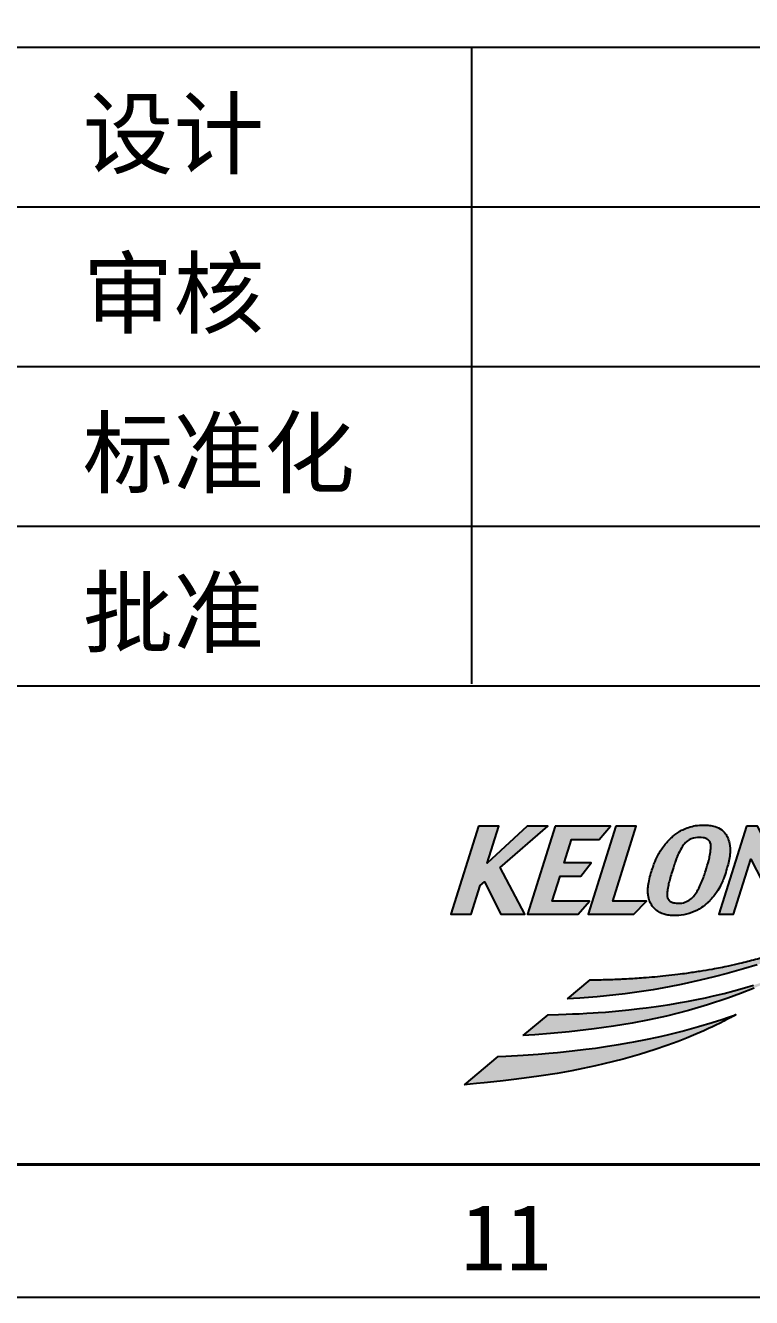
# Model space of a CAD drawing. Header units: millimetres. Extents: x 0 to 87554, y -20854 to 20404.
# Drawn here: x 83005 to 84797, y 0 to 3140 of the extents above; entities that cross this region are included whole.
import ezdxf
from ezdxf.enums import TextEntityAlignment as Align

# ---------------------------------------------------------------- set-up
doc = ezdxf.new("R2010")
doc.units = ezdxf.units.MM
doc.layers.get('0').update_dxf_attribs({"lineweight": 15})
doc.layers.add('FORM', color=7, linetype='Continuous')
doc.styles.add('KEHUA', font='STFANGSO.TTF')

# ---------------------------------------------------------------- blocks, each defined once
blk = doc.blocks.new('KH01-M017S')
at = {"layer": 'FORM'}
h = blk.add_hatch(color=256, dxfattribs=at)
h.paths.add_polyline_path([(368.5767344426358, 16.17058942260883), (370.3576984371321, 17.71697336993429), (369.5886168470715, 17.71697336993429), (368.0864915689335, 16.32490323354477), (368.5255897433562, 17.71697336993429), (367.7528679611751, 17.71697336993429), (366.7149581830836, 14.41113289655095), (367.4874069508551, 14.41113289655095), (367.8253987891576, 15.48890277835062), (367.9830797778031, 15.62601668152183), (368.6003046866099, 14.41113289655095), (369.5034666864085, 14.41113289655095)])
h.paths.add_polyline_path([(371.9969376184417, 16.33627883391773), (370.9767434419991, 16.33627883391773), (371.2571899098775, 17.2199658058762), (372.2976478224527, 17.2199658058762), (372.7219122139877, 17.71697336993429), (370.6423311259477, 17.71697336993429), (369.6032079504848, 14.41113289655095), (371.5034489067657, 14.41113289655095), (371.9323545432544, 14.9034688807219), (370.5291211510303, 14.9034688807219), (370.8205488651356, 15.83481203451311), (371.5997926581977, 15.83481203451311)])
h.paths.add_polyline_path([(373.6838633165171, 17.71697336993429), (372.9124156015787, 17.71697336993429), (371.8743541488147, 14.41113289655095), (373.5987131558541, 14.41113289655095), (374.0686619584894, 14.9034688807219), (372.8024817995683, 14.9034688807219)])
edge = h.paths.add_edge_path()
edge.add_spline(control_points=[(375.013295612619, 17.29459883886921), (375.0463224998612, 17.32446707465306), (375.1239727827024, 17.39344010558125), (375.2634774918815, 17.49411855759354), (375.4419292350758, 17.59615049240483), (375.6616342451771, 17.68537067011493), (375.9187164570858, 17.74683272047287), (376.1679115720308, 17.76707642061319), (376.3944270317406, 17.76009713613803), (376.6132320160159, 17.7254308515312), (376.8495787816446, 17.63416894652073), (377.0245114797199, 17.47234479410781), (377.1326897545568, 17.27554335300647), (377.2051627436167, 17.03713027302865), (377.2205040722229, 16.75180602260389), (377.1848842875534, 16.4656321786174), (377.1307509001217, 16.24214192576255), (377.0567671229583, 16.00954415667684), (376.9879890270768, 15.78817479597274), (376.8824490804036, 15.53895567936888), (376.7703790244213, 15.32830071910757), (376.6287758544822, 15.11787582239003), (376.5009041872518, 14.9659875320508), (376.3335046580742, 14.80199912559146), (376.1114981978435, 14.63025639464195), (375.7756371940795, 14.45446405617349), (375.397106650671, 14.36012062958252), (375.0713230100237, 14.34915604347225), (374.7715194209331, 14.38679740420321), (374.5210498972974, 14.48275980062681), (374.3116409199574, 14.66657718602482), (374.1836238879132, 14.87636002221734), (374.131457840379, 15.09166228563936), (374.1199562483289, 15.27436227268254), (374.1281861061816, 15.45790819270951), (374.1634473603553, 15.68412658157195), (374.2323524755084, 15.9357004830631), (374.3114720474014, 16.1750680085097), (374.40012909506, 16.42607491074614), (374.5102833895571, 16.65420714198262), (374.643321076861, 16.87157328471903), (374.7634456135429, 17.03291651548852), (374.8885369413365, 17.17621884212394), (374.9712309739834, 17.25494323480143), (375.013295612609, 17.29459883888376)], knot_values=[0.1154886055539543, 0.1154886055539543, 0.1154886055539543, 0.1154886055539543, 0.5605636383081835, 1.153892459145897, 1.832032355232405, 2.611744266455378, 3.516972864659416, 4.46419369390759, 5.103196944821049, 5.779442221430983, 6.672949682109188, 7.597719188177465, 8.08864420190748, 8.907146007940094, 10.06709796402211, 10.91608304607772, 11.78487491356564, 12.36210717830736, 13.357194133356, 14.10084303052821, 15.06543130242528, 15.73812490820119, 16.63431925949638, 17.04470947816013, 18.08033902712591, 19.42937772186632, 20.80523694330252, 21.94390847173685, 22.66828139203992, 23.82205839994504, 24.55724525403721, 25.4199311967368, 26.234068460137, 26.74669129682328, 27.24750499957579, 28.06851189533181, 29.03019854086511, 29.85235866461376, 30.58980080420021, 31.69088651322375, 32.37746661011732, 33.13598102585888, 33.69952979672181, 34.27730703661982, 34.27730703661982, 34.27730703661982, 34.27730703661982], degree=3, periodic=0)
edge = h.paths.add_edge_path(flags=16)
edge.add_spline(control_points=[(374.9823987996024, 14.88076801749548), (374.9711413005516, 14.88479235883051), (374.9311285038311, 14.91490452453672), (374.8720379853676, 14.9743939476125), (374.8475375279986, 15.07715148815942), (374.8452115982454, 15.1946609108204), (374.8619757335582, 15.35443264912328), (374.9011000665032, 15.54890085778607), (374.9593910110507, 15.77615537025895), (375.0222205737318, 15.98002824912919), (375.084447268925, 16.18284602203858), (375.1416121484217, 16.35143365400882), (375.2146838386298, 16.54727569328588), (375.3129711456622, 16.77623608523209), (375.4379920620759, 16.99948027025812), (375.6361716936499, 17.20540261845417), (375.8969250756318, 17.3009874745735), (376.154058025626, 17.3007063190862), (376.3578253322557, 17.25166378092854), (376.4990577808767, 17.09892692029098), (376.4881622799203, 16.86703994593518), (376.458745560124, 16.64648250907112), (376.3955613159815, 16.36922166685918), (376.3155265182377, 16.10456810502274), (376.2279679117473, 15.83139502807035), (376.143397429234, 15.60675927991088), (376.0387199084289, 15.37745917161874), (375.9133621536021, 15.16800057216096), (375.761583380734, 14.99356196921235), (375.5704393186952, 14.86428385670297), (375.3504483856477, 14.81475479309802), (375.1757545406672, 14.82261704144412), (375.0726824730364, 14.84475405298326), (375.0201530460263, 14.86090721162509), (374.994916563267, 14.87629315558297), (374.9823987996024, 14.88076801749548)], knot_values=[0, 0, 0, 0, 0.1195519167844599, 0.4927723413588593, 0.8122908196019962, 1.144302624540015, 1.669634641100014, 2.413155441976779, 3.12702664409426, 4.014734995675576, 4.546195416994265, 5.248484442543889, 5.794610676234288, 6.635772158361519, 7.741191483348214, 8.331642392735638, 9.46032267370669, 10.38950396518192, 10.88325304358903, 11.52231225393118, 12.27224938313864, 13.08819834463888, 13.77704613781256, 15.10441241693308, 15.85535850659273, 16.64483606066537, 17.5033703782912, 18.37342237608804, 19.07654980024466, 19.8010924529849, 20.64107303931758, 21.28125329055448, 21.53533951030022, 21.69497547720009, 21.82791109932944, 21.82791109932944, 21.82791109932944, 21.82791109932944], degree=3, periodic=1)
h.paths.add_polyline_path([(378.2398064336276, 17.71697336993429), (377.8291320926728, 17.71697336993429), (376.7900392521424, 14.41113289655095), (377.3367657735671, 14.41113289655095), (377.9890275315247, 16.48370661476065), (379.0498705199689, 14.41113289655095), (379.3800359452125, 14.41113289655095), (380.4178850534354, 17.71697336993429), (379.8722505896476, 17.71697336993429), (379.2550863507095, 15.75770063144637)])
edge = h.paths.add_edge_path()
edge.add_spline(control_points=[(381.8677432397235, 15.06794489465756), (381.846236816149, 15.04864960840496), (381.7888623781346, 14.99717400153895), (381.6801041008157, 14.94560731956608), (381.5657060843096, 14.90350200101193), (381.4620107197179, 14.87886508065458), (381.3668198702317, 14.86537495967241), (381.2668492967914, 14.85998572522294), (381.1522272584916, 14.86460510374991), (381.0343744123074, 14.89085716395675), (380.9291445363997, 14.9462644054388), (380.8509596938102, 15.02122810408082), (380.790561716256, 15.12007028324479), (380.7592658967787, 15.24330734104024), (380.755895403654, 15.36607655181433), (380.7638770281046, 15.47713139094185), (380.7794334666742, 15.59016783828247), (380.8040794400804, 15.71513416747075), (380.8414538418383, 15.86604616926024), (380.8883944563495, 16.02571779804703), (380.9399817846224, 16.18432270291669), (380.994347475922, 16.32775088762492), (381.0442215944231, 16.44091189368919), (381.099678269853, 16.55147808929905), (381.1579707290784, 16.65328323924859), (381.2396442802301, 16.77356495871663), (381.3308724647659, 16.88297622606296), (381.4468417086964, 16.99023861099158), (381.5585885741075, 17.06888541059334), (381.6624682643815, 17.1273208302141), (381.7396259698917, 17.16289088766234), (381.8052659864734, 17.18819382888387), (381.8702994682471, 17.209014060958), (381.942374886954, 17.22729639538738), (382.0271409271081, 17.2424300299831), (382.1093595390585, 17.2503427713873), (382.1728810025115, 17.25198757377075), (382.2132913086753, 17.2516458950322), (382.2459647656269, 17.25087800302481), (382.2977057527914, 17.24853139906145), (382.3676391524814, 17.24233257178457), (382.4329092779053, 17.23173238745494), (382.4883367022176, 17.2192431450967), (382.5356926558579, 17.20617974699962), (382.595800849339, 17.18350467528717), (382.6695169376671, 17.15470096543868), (382.7513243209823, 17.11942960273518), (382.8086853698696, 17.08980669379025), (382.8354276448426, 17.07599620754809)], knot_values=[0, 0, 0, 0, 0.2879520656488577, 0.7681931811365779, 1.18847007169261, 1.507859284730957, 1.831469276497659, 2.148813063872659, 2.507776584345928, 2.976490085024698, 3.343079010801633, 3.682584444573596, 4.047539946652323, 4.486971416437685, 4.936486737034755, 5.271001963376438, 5.599721527002705, 6.076856020658751, 6.544014850178071, 7.153987588151333, 7.740770414234166, 8.211433196130958, 8.687267925705095, 8.976643665425613, 9.448156813616125, 9.859133530926652, 10.42946445784751, 10.86822729165212, 11.43538122480255, 11.79125456349471, 12.05895242633705, 12.28425500256941, 12.49433903248838, 12.74144892262727, 13.02727726914687, 13.3545934489326, 13.56633859651804, 13.66243325873715, 13.75869586005431, 13.89314785278551, 14.18032795103483, 14.46029545746597, 14.55353225470151, 14.74848427403328, 14.95088282364425, 15.19555422224343, 15.54008555573888, 15.84099739767931, 15.84099739767931, 15.84099739767931, 15.84099739767931], degree=3, periodic=0)
edge.add_line((382.8354276448426, 17.07599620754809), (383.0034831810299, 17.60913267839169))
edge.add_spline(control_points=[(383.003483181029, 17.60913267839169), (382.9924206807755, 17.61762470486065), (382.9692210591447, 17.6290700890363), (382.9281195655349, 17.64936364270943), (382.8835620613972, 17.66718325514057), (382.8016164480587, 17.69610834987043), (382.6762961212862, 17.73425415178917), (382.4588571992754, 17.76295787262916), (382.1906313810414, 17.76760263683445), (381.9113363544147, 17.74129808094176), (381.6908589868153, 17.69258401480693), (381.5030654141538, 17.63273676673816), (381.3414324603746, 17.56458364597893), (381.1583047806826, 17.4661709108841), (380.9572924998383, 17.33061155358928), (380.7541079473694, 17.15237226685895), (380.5867141568806, 16.96688059111557), (380.4494369792174, 16.78177874280846), (380.3275660625077, 16.57758846196748), (380.2284901639432, 16.36210661330369), (380.1500882331638, 16.1271488196162), (380.0726655352864, 15.89613320959779), (380.0150641250466, 15.65360445229226), (379.9833886663455, 15.43603538140269), (379.9761921964155, 15.22997371223164), (379.9998288580964, 15.03325053285971), (380.0605117668047, 14.85077684905627), (380.1518416811305, 14.69907472187651), (380.269150585942, 14.57676210221916), (380.3954243385724, 14.4916105516395), (380.5457625214085, 14.42351019259286), (380.7022344418256, 14.38242297288707), (380.8847956464288, 14.35816687895385), (381.0532593835442, 14.35356703404113), (381.2657110097862, 14.36188785311424), (381.4693303321892, 14.38723663945984), (381.6866462705639, 14.43894779509901), (381.866092596385, 14.50560241820222), (382.0373678632232, 14.58835041358589), (382.191531199318, 14.68119881259918), (382.3357410147655, 14.7874617971579), (382.4214811979937, 14.86997914419453), (382.4633393403537, 14.91026390601155)], knot_values=[0, 0, 0, 0, 0.1402524480091927, 0.2551738227253146, 0.4596686238993435, 0.6189727580071853, 1.124621299402975, 1.765822209814775, 2.804515813594687, 3.802105899018692, 4.563715285298667, 5.057591332242911, 5.771685619900797, 6.314074388825031, 7.134584324788388, 8.190570039883191, 9.00821067305813, 9.628746235379428, 10.49238380215141, 11.38158457867048, 11.99394066725183, 12.96839154215276, 13.81712509546224, 14.48268325462306, 15.16414967093461, 15.87377247318487, 16.45164042879676, 17.07463333895794, 17.62807452056524, 18.13310430339255, 18.58798522102569, 19.27306328536009, 19.74156303704238, 20.42776958192533, 20.95494884462608, 21.86730269693905, 22.47418234723677, 23.1850626231002, 23.77669632938897, 24.37412198774197, 24.98262969559578, 25.56307221283483, 25.56307221283483, 25.56307221283483, 25.56307221283483], degree=3, periodic=0)
edge.add_line((382.4633393403537, 14.91026390601155), (382.8649435359448, 16.1887903832062))
edge.add_line((382.8649435359448, 16.1887903832062), (381.6931656926572, 16.1887903832062))
edge.add_line((381.6931656926572, 16.1887903832062), (381.554717052376, 15.74756876338051))
edge.add_line((381.554717052376, 15.74756876338051), (382.0809978280622, 15.74756876338051))
edge.add_line((382.0809978280622, 15.74756876338051), (381.8677432397235, 15.06794489465801))
h = blk.add_hatch(color=256, dxfattribs=at)
edge = h.paths.add_edge_path()
edge.add_line((376.0869251477543, 11.92506339941292), (376.6142798202836, 12.05242786998633))
edge.add_line((376.6142798202836, 12.05242786998679), (377.1026562306488, 12.17984258269462))
edge.add_line((377.1026562306497, 12.17984258269507), (377.7143113105431, 12.35284483823443))
edge.add_line((377.7143113105431, 12.35284483823398), (378.2327175953806, 12.51182447448173))
edge.add_line((378.2327175953815, 12.51182447448173), (378.9289382249444, 12.74456213257599))
edge.add_line((378.9289382249426, 12.7445621325769), (379.4426446086372, 12.93166273612178))
edge.add_line((379.4426446086372, 12.93166273612178), (380.0213648595, 13.15974669335992))
edge.add_line((380.0213648595009, 13.15974669335992), (380.2294346304398, 13.24661836895484))
edge.add_line((380.2294346304398, 13.24661836895484), (380.4216580949924, 13.32932294599686))
edge.add_line((380.4216580949924, 13.32932294599641), (380.6188056029669, 13.416701182824))
edge.add_line((380.6188056029669, 13.416701182824), (380.7950517601239, 13.49710570186107))
edge.add_line((380.7950517601248, 13.49710570186153), (380.8773303733242, 13.53540990143301))
edge.add_line((380.8773303733251, 13.53540990143301), (380.9445215925834, 13.56706307673448))
edge.add_line((380.9445215925825, 13.56706307673494), (381.0049388702391, 13.59581653509713))
edge.add_line((381.0049388702391, 13.59581653509713), (381.1301271223938, 13.65629358474644))
edge.add_line((381.1301271223929, 13.65629358474644), (381.1548137335767, 13.66836515213117))
edge.add_line((381.1548137335767, 13.66836515213117), (381.1758807226815, 13.6787053143812))
edge.add_line((381.1758807226825, 13.6787053143812), (381.1920802306659, 13.68668069594969))
edge.add_line((381.1920802306659, 13.68668069594969), (381.196518892526, 13.68886964904141))
edge.add_line((381.196518892526, 13.68886964904141), (381.2233685646934, 13.70214481139737))
edge.add_spline(control_points=[(381.2233685646925, 13.70214481139737), (381.195292261571, 13.69156928507482), (381.1492797546071, 13.67423771273616), (381.0838241359452, 13.65001830440542), (381.0214037513506, 13.62706380852933), (380.9219422947317, 13.59079424719357), (380.796147540017, 13.54551156749449), (380.6344130927782, 13.48813794265925), (380.4456811919645, 13.42217153888851), (380.2284479986911, 13.34769494439206), (379.9321028231634, 13.2482092390328), (379.60005425075, 13.13997596845365), (379.2089172408796, 13.01725129638271), (378.8371939859644, 12.90526267044788), (378.3877676114871, 12.77604911817934), (377.9733513144256, 12.66463411702716), (377.5410236005182, 12.55743896931244), (377.0980078721241, 12.45575449809076), (376.5992839823002, 12.35788530813807), (376.0729493704912, 12.26869550286119), (375.6417322943289, 12.20505293117367), (375.2099166732751, 12.14882304849107), (374.8072326860947, 12.10268725952938), (374.3769908901259, 12.06028321548411), (373.991141989045, 12.02792328253781), (373.6387314508265, 12.00288066538542), (373.3526353151819, 11.985642198797), (373.0755907234507, 11.97151604950022), (372.8311934632484, 11.96122893067695), (372.562089223391, 11.9527234311231), (372.273400352613, 11.94549851184138), (372.0556726210789, 11.94721337524697), (371.9369351183377, 11.94814857351957)], knot_values=[0, 0, 0, 0, 0.3000192705666684, 0.4916829226449266, 0.6979247573810667, 0.9650915175974397, 1.550362830817019, 2.034885845765565, 2.681180680165287, 3.549636387561467, 4.331320748845616, 5.807152044454398, 7.041975512277475, 8.430640974458171, 9.689296952882408, 11.71821886297013, 12.72147321224227, 14.1433880138615, 16.26314913475046, 17.80269755598594, 19.48147593620672, 20.62165541932324, 22.15720739560881, 23.53443854836483, 24.94477582868447, 26.02909701491666, 27.06736572973552, 27.81086516302046, 28.80312609562018, 29.51342524641171, 30.50328453189552, 31.69060797843848, 31.69060797843848, 31.69060797843848, 31.69060797843848], degree=3, periodic=0)
edge.add_line((371.9369351183377, 11.94814857351957), (371.0892860483627, 11.23461024821563))
edge.add_line((371.0892860483627, 11.23461024821518), (371.5596546950328, 11.25476782196438))
edge.add_line((371.5596546950328, 11.25476782196483), (372.2185229758688, 11.30179744638644))
edge.add_line((372.2185229758688, 11.30179744638644), (373.2656850409057, 11.41528183688661))
edge.add_line((373.2656850409048, 11.41528183688661), (374.3256250598006, 11.5731218056203))
edge.add_line((374.3256250598006, 11.5731218056203), (374.9276046696177, 11.68089248141541))
edge.add_line((374.9276046696186, 11.68089248141541), (375.3695531278172, 11.76825879945545))
edge.add_line((375.3695531278154, 11.76825879945591), (376.0869251477543, 11.92506339941292))
for points in [[(374.8237069946417, 10.58325268641875), (375.6546336194451, 10.79560034558745), (376.3635415849512, 11.0037571471039), (377.128344960458, 11.25805638035536), (377.5991702677557, 11.43079621883408), (378.1154527078797, 11.63509532477792), (378.3773818301215, 11.74490550731934), (378.6152942776062, 11.84834522587153), (378.9249463090036, 11.98837084817478), (378.9959107356726, 12.02133585126376), (379.0912229486539, 12.06613134192412), (379.1447169858238, 12.09153580698876), (379.2188588666731, 12.12706062806592), (379.2504606974826, 12.14231415485392), (379.2773204258719, 12.15533142323784), (379.3549511160554, 12.19322734699335), (379.3621007226448, 12.19673794570872), (379.370874795045, 12.2010509210254), (379.3362001615715, 12.18693660709687), (379.3065078263771, 12.17493331639889), (379.2609850183699, 12.15667762631938), (379.166073366986, 12.11917989635731), (379.0764323002704, 12.08445015591315), (378.9073127868469, 12.02068607850651), (378.7284585600319, 11.95565982084554), (378.5586703365161, 11.8961233752957), (378.239009460518, 11.78953072656896), (378.0933510540399, 11.74322771512243), (377.7472199846397, 11.63856232948092), (377.3554148485528, 11.52865804434532), (376.987957252928, 11.43327577584159), (376.5851408628841, 11.33668053332349), (376.293581262109, 11.2716531129845), (375.9568277897997, 11.20137747096305), (375.6495894319569, 11.14156902671766), (375.3470031491461, 11.086504751333), (374.941771568263, 11.01846127483486), (374.6092336723432, 10.9672903182659), (374.4394302752253, 10.94272607906623), (374.0582148091007, 10.89130971843088), (373.8105205375286, 10.86059468520079), (373.4111119309664, 10.81539193727576), (372.9073877669716, 10.76575760217384), (372.5243545142412, 10.73335449119895), (372.2586561065928, 10.71352585857039), (372.0620480683101, 10.70023119235248), (371.8335492651058, 10.68623941996748), (371.539210586001, 10.67051019916471), (371.2887948401312, 10.65914598247173), (371.0495615770806, 10.65000325710434), (370.7663266923746, 10.64128748382245), (370.367708965462, 10.63224945723005), (369.4295707863803, 9.844906236702627), (369.8771582703048, 9.87985168138539), (370.463421265792, 9.927240991004965), (371.1602594152091, 9.99106869937441), (372.1089442543625, 10.09813008074889), (372.8343169526379, 10.19956305362621), (373.5343906903836, 10.31591412970056), (374.1685938067449, 10.43840740022506)], [(371.2655831302391, 8.527161800927388), (371.6765420231823, 8.607839353412146), (372.1593982715967, 8.710809090088333), (372.4672186738953, 8.781325396222655), (373.195773648983, 8.96445442898721), (373.8108991116915, 9.138304714253536), (374.3988469518472, 9.322591808497691), (374.8372356483997, 9.472557183643403), (375.2565254947012, 9.626854418027051), (375.5774480314267, 9.752634622207552), (375.9305221481081, 9.899236035571448), (376.2256896412036, 10.02881910086535), (376.4019088244859, 10.109400440228), (376.5530007484322, 10.18048981355105), (376.6787880120628, 10.24112536275243), (376.838553279079, 10.32010193743554), (376.9716166686485, 10.3876063039711), (377.0427183932024, 10.42433790172572), (377.1366678048889, 10.47359479625993), (377.1891125919828, 10.501454623678), (377.2364379262999, 10.5268217619855), (377.2740456970769, 10.54713525468105), (377.313042132474, 10.5683453120896), (377.3349134115833, 10.58030683163315), (377.3904143759628, 10.61087478538411), (377.4094495655154, 10.62142999900016), (377.4288929691256, 10.63224945723005), (377.3730844042902, 10.6124640582284), (377.3035789345313, 10.58805746679718), (377.1521538064835, 10.53577583292463), (376.9062412028397, 10.45342206418354), (376.5327763365158, 10.33420316405272), (376.0272961259225, 10.1835899893872), (375.762596822362, 10.10944099262815), (375.407513597409, 10.01486351948597), (375.1663544780931, 9.953729773742907), (374.8536921419145, 9.878088828551881), (374.5346350196414, 9.804993641312194), (374.0515960627945, 9.701924583776417), (373.5951160534241, 9.612612428272314), (373.450578518522, 9.585920200958753), (373.0197025927764, 9.510748296572274), (372.6015964922735, 9.443934162311052), (372.1571930935643, 9.379312800635034), (371.7910486694836, 9.330866680045801), (371.2758253403554, 9.269784472561241), (370.7239403591902, 9.213200179478463), (370.4030897056527, 9.184336685442304), (370.0053731520075, 9.152483993878832), (369.4336838280378, 9.11377924785802), (368.7825410940841, 9.077996657459607), (368.4891271522911, 9.063174979025007), (367.2173046955841, 7.999298497148629), (367.4465809037456, 8.019963478696809), (367.6796124223838, 8.041536517407621), (367.9758854929241, 8.070067420097985), (368.3372348071407, 8.106916508486393), (368.6817065683381, 8.144491682986427), (369.0816879108188, 8.191503131988156), (369.6560564315278, 8.266088734721052), (370.1067745641858, 8.33103209010278), (370.7092608042703, 8.427485382885607)]]:
    blk.add_hatch(color=256, dxfattribs=at).paths.add_polyline_path(points)
at = {"layer": 'FORM', "color": 8}
for p, q in [((280, 47.00000000000003), (415.0000000000018, 47.00000000000003)), ((367.5000000000018, 47.00000000000003), (367.5000000000018, 23.06992481202906)), ((350.0000000000018, 41.00000000000003), (415.0000000000018, 41.00000000000003)), ((280, 35.00000000000006), (415.0000000000018, 35.00000000000006)), ((280.0000000000001, 29.00000000000006), (415.0000000000019, 29.00000000000006)), ((350.0000000000018, 23.00000000000162), (415.0000000000018, 23.00000000000162))]:
    blk.add_line(p, q, dxfattribs=at)
at = {"layer": 'FORM', "color": 6}
blk.add_lwpolyline([(0, 297), (420, 297), (420, 0), (0, 0)], close=True, dxfattribs=at)
at = {"layer": 'FORM', "color": 8, "lineweight": 40}
blk.add_lwpolyline([(5, 5), (415.0000000000018, 5), (415.0000000000018, 292), (5, 292)], close=True, dxfattribs=at)
at = {"layer": 'FORM'}
for points in [[(367.7528679611751, 17.7169733699352), (366.7149581830836, 14.41113289655186), (367.4874069508551, 14.41113289655186), (367.8253987891576, 15.48890277835199), (367.9830797778031, 15.62601668152274), (368.6003046866099, 14.41113289655186), (369.5034666864085, 14.41113289655186), (368.5767344426358, 16.17058942261019), (370.3576984371339, 17.7169733699352), (369.5886168470715, 17.7169733699352), (368.0864915689335, 16.32490323354614), (368.5255897433562, 17.7169733699352), (367.7528679611751, 17.7169733699352)], [(370.6423311259477, 17.7169733699352), (369.6032079504848, 14.41113289655186), (371.5034489067657, 14.41113289655186), (371.9323545432544, 14.90346888072327), (370.5291211510303, 14.90346888072327), (370.8205488651356, 15.83481203451447), (371.5997926581977, 15.83481203451447), (371.9969376184417, 16.33627883391864), (370.9767434419991, 16.33627883391864), (371.2571899098775, 17.21996580587756), (372.2976478224527, 17.21996580587756), (372.7219122139877, 17.7169733699352), (370.6423311259477, 17.7169733699352)], [(372.9124156015787, 17.7169733699352), (371.8743541488147, 14.41113289655186), (373.5987131558541, 14.41113289655186), (374.0686619584894, 14.90346888072327), (372.8024817995683, 14.90346888072327), (373.6838633165171, 17.7169733699352), (372.9124156015787, 17.7169733699352)], [(377.8291320926728, 17.7169733699352), (376.7900392521424, 14.41113289655186), (377.3367657735671, 14.41113289655186), (377.9890275315247, 16.48370661476156), (379.0498705199689, 14.41113289655186), (379.3800359452125, 14.41113289655186), (380.4178850534354, 17.7169733699352), (379.8722505896476, 17.7169733699352), (379.2550863507095, 15.75770063144773), (378.2398064336276, 17.7169733699352), (377.8291320926728, 17.7169733699352)], [(378.2327175953815, 12.51182447448264), (377.7143113105431, 12.35284483823489), (377.1026562306497, 12.17984258269644), (376.6142798202836, 12.0524278699877), (376.0869251477543, 11.92506339941428), (375.3695531278154, 11.76825879945682), (374.9276046696177, 11.68089248141632), (374.3256250598006, 11.57312180562121), (373.2656850409048, 11.41528183688752), (372.2185229758688, 11.30179744638735), (371.5596546950328, 11.25476782196574), (371.0892860483627, 11.23461024821654)], [(378.1154527078797, 11.63509532477883), (377.5991702677557, 11.43079621883544), (377.1283449604589, 11.25805638035672), (376.3635415849512, 11.00375714710481), (375.6546336194451, 10.79560034558835), (374.8237069946417, 10.58325268641966), (374.1685938067458, 10.43840740022642), (373.5343906903836, 10.31591412970192), (372.8343169526379, 10.19956305362712), (372.1089442543625, 10.0981300807498), (371.1602594152091, 9.991068699375319), (370.463421265792, 9.927240991006329), (369.8771582703048, 9.879851681386754), (369.4295707863803, 9.844906236703537)], [(370.367708965462, 10.63224945723096), (370.7663266923746, 10.64128748382336), (371.0495615770806, 10.65000325710571), (371.2887948401303, 10.65914598247264), (371.539210586001, 10.67051019916562), (371.8335492651058, 10.68623941996884), (372.0620480683101, 10.70023119235384), (372.2586561065928, 10.71352585857176), (372.5243545142403, 10.73335449119986), (372.9073877669716, 10.7657576021752), (373.4111119309664, 10.81539193727713), (373.8105205375286, 10.86059468520216), (374.0582148091007, 10.89130971843224), (374.4394302752253, 10.94272607906714), (374.6092336723432, 10.96729031826681), (374.941771568263, 11.01846127483623), (375.3470031491461, 11.08650475133436), (375.6495894319569, 11.14156902671857), (375.9568277897997, 11.20137747096396), (376.293581262109, 11.2716531129854), (376.5851408628841, 11.33668053332485), (376.987957252928, 11.43327577584296), (377.3554148485528, 11.52865804434668), (377.7472199846397, 11.63856232948228), (378.0933510540399, 11.74322771512379)], [(371.9369351183377, 11.94814857352048), (371.0892860483627, 11.23461024821654)], [(377.4288929691256, 10.63224945723096), (377.4094495655136, 10.62142999900061), (377.3904143759646, 10.61087478538593), (377.3349134115815, 10.58030683163452), (377.3130421324731, 10.56834531209006), (377.274045697076, 10.54713525468105), (377.2364379263008, 10.52682176198687), (377.1891125919847, 10.50145462367982), (377.1366678048889, 10.47359479625993), (377.0427183932024, 10.42433790172709), (376.9716166686476, 10.38760630397201), (376.838553279079, 10.32010193743645), (376.6787880120628, 10.24112536275334), (376.5530007484322, 10.18048981355196), (376.4019088244859, 10.10940044022846), (376.2256896412036, 10.02881910086671), (375.9305221481081, 9.899236035572358), (375.5774480314267, 9.752634622208006), (375.2565254947012, 9.62685441802796), (374.8372356483997, 9.472557183644312), (374.3988469518472, 9.322591808499055), (373.8108991116915, 9.138304714254446), (373.195773648983, 8.96445442898812), (372.4672186738953, 8.78132539622402), (372.1593982715967, 8.710809090089242), (371.6765420231823, 8.60783935341351), (371.2655831302391, 8.527161800928752), (370.7092608042703, 8.427485382886516), (370.1067745641858, 8.33103209010369), (369.6560564315278, 8.26608873472287), (369.0816879108188, 8.19150313198952), (368.6817065683381, 8.144491682987791), (368.3372348071398, 8.106916508487757), (367.9758854929241, 8.070067420098894), (367.6796124223838, 8.041536517408531), (367.4465809037456, 8.019963478697719), (367.2173046955841, 7.999298497149539)], [(368.4891271522911, 9.063174979026371), (368.7825410940841, 9.077996657460972), (369.4336838280378, 9.113779247858929), (370.0053731520075, 9.152483993880196), (370.4030897056527, 9.184336685443213), (370.7239403591902, 9.213200179479372), (371.2758253403554, 9.269784472562606), (371.7910486694836, 9.330866680047166), (372.1571930935643, 9.379312800635944), (372.6015964922735, 9.443934162311962), (373.0197025927773, 9.510748296574093), (373.450578518522, 9.585920200960118), (373.5951160534241, 9.612612428273223), (374.0515960627945, 9.701924583777782), (374.5346350196414, 9.804993641313558), (374.8536921419127, 9.87808882855279), (375.1663544780949, 9.953729773744271), (375.407513597409, 10.01486351948688), (375.762596822362, 10.10944099262906), (376.0272961259225, 10.18358998938811), (376.5327763365158, 10.33420316405409), (376.9062412028379, 10.45342206418445), (377.1521538064844, 10.53577583292599), (377.3035789345322, 10.58805746679855), (377.3730844042884, 10.6124640582284), (377.4288929691256, 10.63224945723096), (377.3730844042884, 10.6124640582284)], [(370.367708965462, 10.63224945723096), (369.4295707863803, 9.844906236703537)], [(368.4891271522911, 9.063174979026371), (367.2173046955841, 7.999298497149539)]]:
    blk.add_lwpolyline(points, dxfattribs=at)
for points in [[(374.9876204027678, 17.27130697749772), (375.114125075138, 17.3821104575959), (375.2581710112099, 17.48667759568707), (375.4349771388015, 17.58731669309009), (375.6516587112674, 17.67543397833197), (375.915654792936, 17.73911727452833), (376.1987953129683, 17.76323993727965), (376.3903705242501, 17.7562971465195), (376.5904520452386, 17.72275499942998), (376.8382780860293, 17.62060679380829), (377.0408643862193, 17.43106347813273), (377.1133186472944, 17.3028408464661), (377.1870408827053, 17.0686185149325), (377.2102673413392, 16.72140892368043), (377.1804258853108, 16.46846763056737), (377.1203660433612, 16.21484438006337), (377.0695605045239, 16.04929518769268), (376.9752009480053, 15.76607425198472), (376.8884754593337, 15.56052639619747), (376.7516256819044, 15.30555407122347), (376.6387550238951, 15.13826176293287), (376.465298496214, 14.93284116664017), (376.3772640799989, 14.84677286002488), (376.1319462902466, 14.65612461672572), (375.7722473478671, 14.47063025874422), (375.3719033151428, 14.37016320339808), (375.030491141637, 14.358792880073), (374.8151799090383, 14.3882126796484), (374.4948421461977, 14.51933034533567), (374.3291335668537, 14.66488322462828), (374.1940286677254, 14.88562538065571), (374.133032894335, 15.12212753531276), (374.122677075432, 15.27556531604932), (374.1288284048296, 15.42568344947858), (374.1654383353452, 15.66924950221755), (374.2385982606047, 15.9483253587764), (374.3149715785448, 16.18285120068776), (374.3910594832969, 16.39058784305371), (374.5342159553111, 16.68828114327471), (374.6420266124187, 16.86378659294678), (374.7777335051842, 17.04644641325649), (374.8894397600561, 17.1733501648373), (375.0280345916008, 17.30848314425202)], [(371.9369351183377, 11.94814857352048), (372.2931315119176, 11.94747314411779), (372.590021859005, 11.95380151368408), (372.8030015781351, 11.96064832057073), (373.1004207760516, 11.97306520278926), (373.3231810267253, 11.98442730542092), (373.6340984945673, 12.0031489871144), (373.9585763535897, 12.02621060342608), (374.3801953023285, 12.06159526178544), (374.7913685463946, 12.10215967594559), (375.2490313806184, 12.15467175682943), (375.5882167901455, 12.19887685606318), (376.0864291903017, 12.27257299450366), (376.5417839524771, 12.34984447232), (377.1656445337539, 12.47314420466455), (377.5814892218277, 12.56821759040758), (377.8736371278783, 12.6405801292658), (378.4615685455892, 12.79813589279092), (378.8244857059626, 12.90239745420649), (379.2234002572868, 13.02249091642943), (379.5768694847839, 13.13335351117667), (379.9978333550644, 13.27052654459521), (380.2201460255774, 13.34515774577994), (380.4665992931641, 13.42965724465466), (380.6496273992898, 13.49363726915544), (380.7866182135158, 13.54223918783146), (380.9518159121144, 13.60172486917327), (381.0271134601007, 13.62918950581798), (381.0851849984983, 13.65054152969742), (381.1391022357921, 13.67051845439028), (381.2233685646925, 13.70214481139874)]]:
    blk.add_spline(points, degree=3, dxfattribs=at)
at = {"layer": 'FORM', "start_tangent": (-0.9416410337857111, 0.3366187212373805), "end_tangent": (-0.9416410337862795, 0.3366187212373241)}
blk.add_spline([(374.9823987996024, 14.88076801749639), (374.951971423322, 14.89975523017529), (374.8779513442205, 14.98376381050275), (374.8512729292624, 15.07583197758458), (374.8471941974685, 15.17535197267352), (374.8617050642679, 15.3322821171032), (374.9036287336976, 15.55136313467892), (374.9565333791506, 15.75888707758304), (375.0326455016202, 16.01409149640358), (375.0800741730718, 16.16631185401957), (375.1477545249663, 16.36583192507533), (375.2053255001865, 16.51922172425839), (375.3061312438313, 16.75056117087206), (375.4784173615944, 17.03392165363402), (375.6041462728826, 17.15869803658325), (375.9179994002325, 17.28577651765409), (376.1967533074303, 17.28629395437974), (376.338342329117, 17.24277978822374), (376.4672316319675, 17.10085287639959), (376.4855773761947, 16.87662097307793), (376.4529891025668, 16.63401522681079), (376.4082498850148, 16.43226186796119), (376.2974909234308, 16.04976537917446), (376.2274159761455, 15.83565721859986), (376.1434425725874, 15.61420022446919), (376.0349429260004, 15.38060841725064), (375.8977774043369, 15.1585391425524), (375.7566832219036, 15.00173554757566), (375.574971946553, 14.88245605471093), (375.3300593023168, 14.82313606330263), (375.1382060226906, 14.83191598149324), (375.0637117935912, 14.84807124275767), (375.0184439651402, 14.86370298869087), (374.9823987996024, 14.88076801749639)], degree=3, dxfattribs=at)
at = {"layer": 'FORM', "color": 8, "style": 'KEHUA'}
for s, p in [('设计', (352.8851715931751, 42.50000000000003)), ('审核', (352.8851715931751, 36.50000000000006)), ('标准化', (352.8851715931751, 30.50000000000006)), ('批准', (352.8851715931751, 24.50000000000162))]:
    blk.add_text(s, height=2.499999999998636, dxfattribs=at).set_placement(p)
at = {"layer": 'FORM', "color": 4, "style": 'KEHUA'}
blk.add_text('11', height=2.5, dxfattribs=at).set_placement((367.0937997472811, 1.019192705247406))
at = {"layer": 'FORM', "color": 8, "style": 'KEHUA'}
blk.add_attdef('公司名称', text='', height=2.500000000000227, dxfattribs=at).set_placement((284.9411450150446, 43.94399829216388), align=Align.MIDDLE_LEFT)
at = {"layer": 'FORM', "color": 4, "style": 'KEHUA'}
for tag, height, p in [('设计者', 2.499999999998636, (369.0710813667883, 43.92963204199535)), ('审核者', 2.499999999998636, (369.0710813667883, 37.92963204199535)), ('工程名称', 2.500000000000227, (299.9098330083671, 37.58542622076348)), ('标准化', 2.499999999998636, (369.0710813667883, 31.92963204199538)), ('批准者', 2.499999999998636, (369.0710813667883, 25.92963204199538))]:
    blk.add_attdef(tag, text='', height=height, dxfattribs=at).set_placement(p, align=Align.MIDDLE_LEFT)
for tag, p in [('图纸名称', (299.9098330083671, 30.8197970452907)), ('产品型号', (299.9098330083671, 24.82023084550681)), ('版本', (299.9098330083671, 18.63800741745877)), ('页码', (299.9098330083671, 12.63800741745845))]:
    blk.add_attdef(tag, p, '', height=2.500000000000227, dxfattribs=at)

msp = doc.modelspace()

# ---------------------------------------------------------------- block references
at = {"xscale": 65.67391285754275, "yscale": 65.67391285754275, "zscale": 65.67391285754275}
msp.add_blockref('KH01-M017S', (59970.92369167227, 0), dxfattribs=at)

doc.saveas('drawing.dxf')
